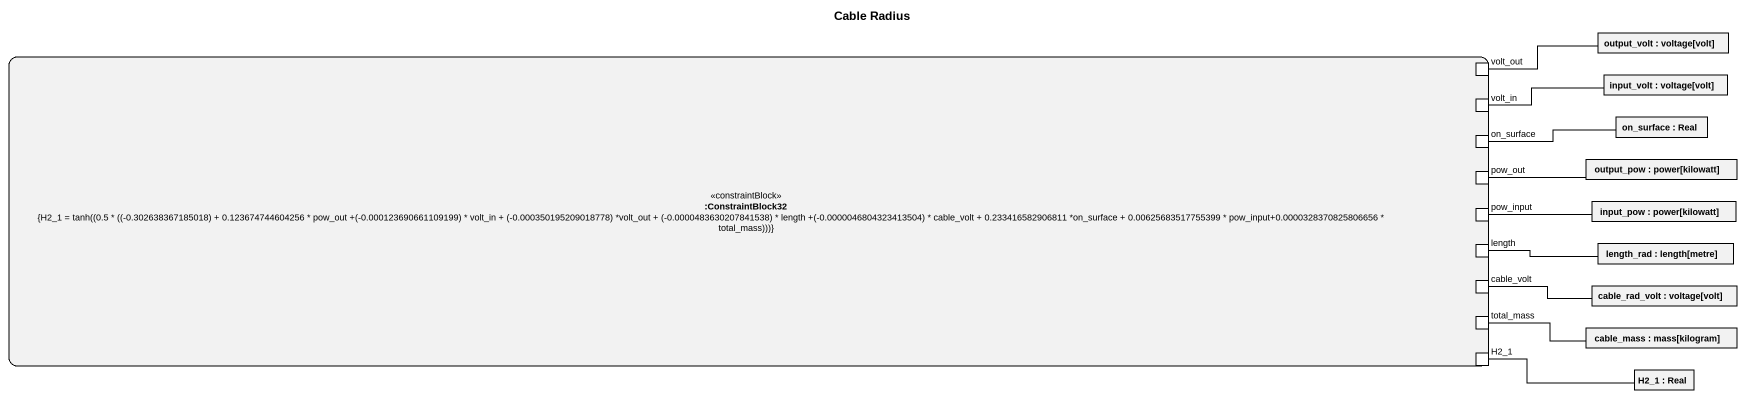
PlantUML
@startuml
title Cable Radius
rectangle "output_volt : voltage[volt]" as output_volt
rectangle ":ConstraintBlock32\n{H2_1 = tanh((0.5 * ((-0.302638367185018) + 0.123674744604256 * pow_out +(-0.000123690661109199) * volt_in + (-0.000350195209018778) *volt_out + (-0.0000483630207841538) * length +(-0.0000046804323413504) * cable_volt + 0.233416582906811 *on_surface + 0.00625683517755399 * pow_input+0.0000328370825806656 * total_mass)))}" as ConstraintBlock32 <<constraintBlock>> {
  port volt_out
  port volt_in
  port "on_surface" as on_surface_2
  port pow_out
  port pow_input
  port length
  port cable_volt
  port total_mass
  port H2_1
}
rectangle "input_volt : voltage[volt]" as input_volt
rectangle "on_surface : Real" as on_surface
rectangle "output_pow : power[kilowatt]" as output_pow
rectangle "input_pow : power[kilowatt]" as input_pow
rectangle "length_rad : length[metre]" as length_rad
rectangle "cable_rad_volt : voltage[volt]" as cable_rad_volt
rectangle "cable_mass : mass[kilogram]" as cable_mass
rectangle "H2_1 : Real" as H2_1_2
volt_out -right- output_volt
volt_in -right- input_volt
on_surface_2 -right- on_surface
pow_out -right- output_pow
pow_input -right- input_pow
length -right- length_rad
cable_volt -right- cable_rad_volt
total_mass -right- cable_mass
H2_1 -right- H2_1_2
@enduml
